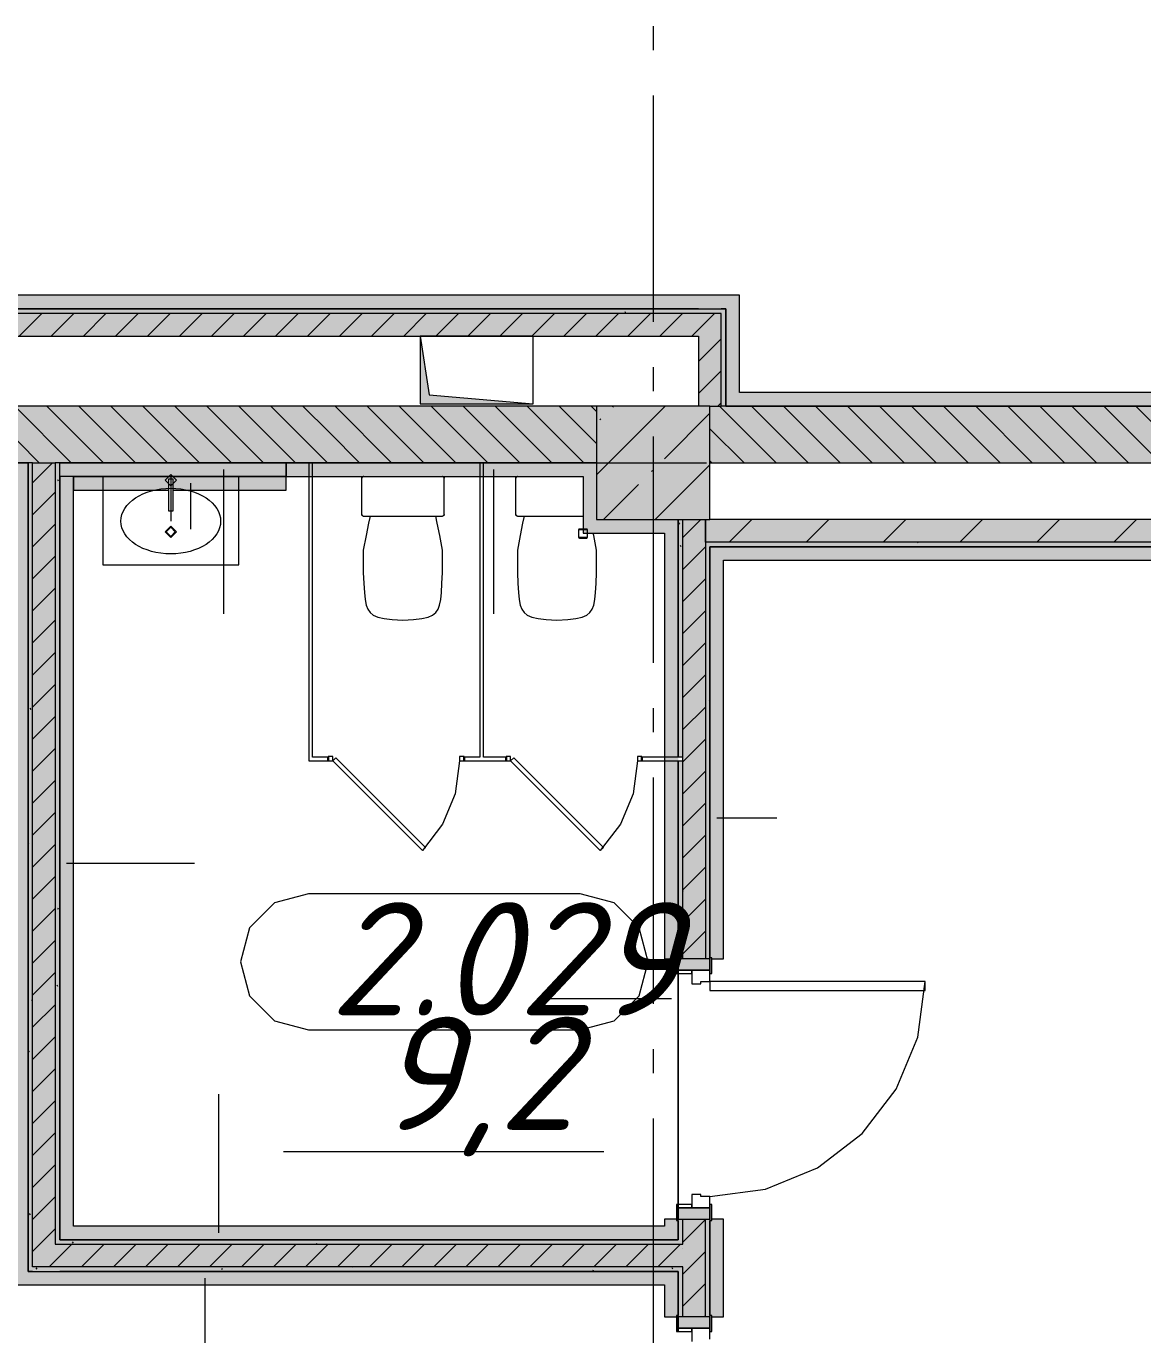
# Model space of a CAD drawing. Header units: millimetres. Extents: x -537608 to 253996, y -217170 to 186033.
# Drawn here: x -285530 to -280600, y -6301 to -522 of the extents above; entities that cross this region are included whole.
import ezdxf

# ---------------------------------------------------------------- set-up
doc = ezdxf.new("R2010")
doc.units = ezdxf.units.MM
doc.layers.add('PDF _Геометрия', color=7, linetype='Continuous')
doc.layers.add('PDF _Текст', color=7, linetype='Continuous')
doc.layers.add('PDF _Сплошная заливка', color=7, linetype='Continuous', true_color=0xffffff)
doc.styles.add('PDF ISOCPEUR Italic', font='isocpeui.ttf')

msp = doc.modelspace()

# ---------------------------------------------------------------- hatches: boundary and pattern name
at = {"layer": 'PDF _Сплошная заливка', "true_color": 0xff7d7d, "transparency": 33554559}
for points in [[(-282561.3521, -1770.6565), (-282441.3529, -1770.6565), (-282441.3529, -1710.6558), (-288471.3541, -1710.6558), (-288471.3541, -1770.6565), (-282873.3109, -1770.6565)], [(-278263.3511, -2200.6575), (-278263.3511, -2140.6568), (-282441.3529, -2140.6568), (-282441.3529, -2200.6575), (-279521.3977, -2200.6575)], [(-279583.3532, -2880.6574), (-279523.3526, -2880.6574), (-279523.3526, -2820.6567), (-282511.3541, -2820.6567), (-282511.3541, -2880.6574), (-281197.3543, -2880.6574)]]:
    msp.add_hatch(color=11, dxfattribs=at).paths.add_polyline_path(points)
at = {"layer": 'PDF _Сплошная заливка', "transparency": 33554559}
for points in [[(-282873.3109, -1790.6575), (-282461.3538, -1790.6575), (-282461.3538, -1770.6565), (-288411.3534, -1770.6565), (-288411.3534, -1790.6575), (-283711.2881, -1790.6575)], [(-282561.3521, -1890.6558), (-282561.3521, -1790.6575), (-288391.3546, -1790.6575), (-288391.3546, -1890.6558), (-282873.3109, -1890.6558)], [(-282511.3541, -2200.6575), (-282461.3538, -2200.6575), (-282461.3538, -1790.6575), (-282561.3521, -1790.6575), (-282561.3521, -2200.6575)], [(-284549.2675, -2450.6564), (-284191.354, -2450.6564), (-284191.354, -2200.6575), (-287911.3535, -2200.6575), (-287911.3535, -2450.6564), (-285381.3543, -2450.6564)], [(-282873.3109, -2700.6575), (-282511.3541, -2700.6575), (-282511.3541, -2200.6575), (-283011.354, -2200.6575), (-283011.354, -2700.6575)], [(-285401.3531, -5900.6582), (-285381.3543, -5900.6582), (-285381.3543, -2450.6564), (-285401.3531, -2450.6564), (-285401.3531, -4017.7553)], [(-277845.4411, -2800.6557), (-276911.3516, -2800.6557), (-276911.3516, -2700.6575), (-282531.3528, -2700.6575), (-282531.3528, -2800.6557), (-279521.3977, -2800.6557)], [(-276911.3516, -2820.6567), (-276911.3516, -2800.6557), (-282511.3541, -2800.6557), (-282511.3541, -2820.6567), (-277845.4411, -2820.6567)], [(-282873.3109, -5900.6582), (-282651.3521, -5900.6582), (-282651.3521, -5880.6573), (-285381.3543, -5880.6573), (-285381.3543, -5900.6582)], [(-282631.3533, -6000.6576), (-282631.3533, -5900.6582), (-285401.3531, -5900.6582), (-285401.3531, -6000.6576), (-282651.3521, -6000.6576)], [(-282873.3109, -6020.658), (-282651.3521, -6020.658), (-282651.3521, -6000.6576), (-285501.3535, -6000.6576), (-285501.3535, -6020.658), (-285381.3543, -6020.658)]]:
    msp.add_hatch(color=256, dxfattribs=at).paths.add_polyline_path(points)
at = {"layer": 'PDF _Сплошная заливка', "true_color": 0xe2e2e2, "transparency": 33554559}
msp.add_hatch(color=254, dxfattribs=at).paths.add_polyline_path([(-283291.0336, -2190.657), (-283751.0338, -2150.6573), (-283791.0336, -1890.6558), (-283791.0336, -2190.657), (-283711.2881, -2190.657)])
at = {"layer": 'PDF _Сплошная заливка', "transparency": 33554559}
h = msp.add_hatch(color=256, dxfattribs=at)
h.paths.add_polyline_path([(-277845.4411, -2450.6564), (-277161.3528, -2450.6564), (-277161.3528, -2200.6575), (-282511.3541, -2200.6575), (-282511.3541, -2450.6564), (-279521.3977, -2450.6564)], flags=0)
h.paths.add_polyline_path([(-283527.3526, -2450.6564), (-283011.354, -2450.6564), (-283011.354, -2200.6575), (-284191.354, -2200.6575), (-284191.354, -2450.6564), (-283711.2881, -2450.6564)], flags=0)
at = {"layer": 'PDF _Сплошная заливка', "true_color": 0x2254ff, "transparency": 33554559}
for points in [[(-285581.353, -2510.6571), (-285521.3545, -2510.6571), (-285521.3545, -2450.6564), (-287734.3548, -2450.6564), (-287734.3548, -2510.6571), (-286225.222, -2510.6571)], [(-283071.3526, -2510.6571), (-283071.3526, -2450.6564), (-284381.3543, -2450.6564), (-284381.3543, -2510.6571), (-283711.2881, -2510.6571)], [(-283071.3526, -2760.656), (-283011.354, -2760.656), (-283011.354, -2450.6564), (-283071.3526, -2450.6564), (-283071.3526, -2700.6575)], [(-285381.3543, -5820.6577), (-285321.3536, -5820.6577), (-285321.3536, -2510.6571), (-285381.3543, -2510.6571), (-285381.3543, -4017.7553)], [(-282711.3528, -2760.656), (-282651.3521, -2760.656), (-282651.3521, -2700.6575), (-283011.354, -2700.6575), (-283011.354, -2760.656), (-282873.3109, -2760.656)], [(-282711.3528, -5880.6573), (-282711.3528, -5820.6577), (-285381.3543, -5820.6577), (-285381.3543, -5880.6573), (-282873.3109, -5880.6573)], [(-282711.3528, -6080.6582), (-282651.3521, -6080.6582), (-282651.3521, -6020.658), (-285521.3545, -6020.658), (-285521.3545, -6080.6582), (-282873.3109, -6080.6582)]]:
    msp.add_hatch(color=160, dxfattribs=at).paths.add_polyline_path(points)
at = {"layer": 'PDF _Сплошная заливка', "true_color": 0x4fd5e3, "transparency": 33554559}
msp.add_hatch(color=133, dxfattribs=at).paths.add_polyline_path([(-284549.2675, -2570.6578), (-284381.3543, -2570.6578), (-284381.3543, -2510.6571), (-285321.3536, -2510.6571), (-285321.3536, -2570.6578), (-284901.3531, -2570.6578), (-284901.3531, -2522.8622), (-284881.3543, -2522.8622), (-284881.3543, -2570.6578), (-284591.3535, -2570.6578)])
at = {"layer": 'PDF _Сплошная заливка', "transparency": 33554559}
h = msp.add_hatch(color=256, dxfattribs=at)
h.paths.add_polyline_path([(-282631.3533, -7950.6578), (-282631.3533, -7520.6585), (-282651.3521, -7520.6585), (-282651.3521, -7950.6578), (-282637.4827, -7950.6578)], flags=0)
h.paths.add_polyline_path([(-282651.3521, -7420.6586), (-282631.3533, -7420.6586), (-282631.3533, -7370.6584), (-282651.3521, -7370.6584), (-282651.3521, -7400.6582)], flags=0)
h.paths.add_polyline_path([(-282631.3533, -6220.6583), (-282631.3533, -6000.6576), (-282651.3521, -6000.6576), (-282651.3521, -6220.6583)], flags=0)
h.paths.add_polyline_path([(-282651.3521, -5900.6582), (-282631.3533, -5900.6582), (-282631.3533, -5790.6574), (-282651.3521, -5790.6574), (-282651.3521, -5880.6573)], flags=0)
h.paths.add_polyline_path([(-282631.3533, -4640.6567), (-282631.3533, -3766.6562), (-282651.3521, -3766.6562), (-282651.3521, -4640.6567)], flags=0)
h.paths.add_polyline_path([(-282651.3521, -3750.6577), (-282631.3533, -3750.6577), (-282631.3533, -2700.6575), (-282651.3521, -2700.6575), (-282651.3521, -2760.656)], flags=0)
h = msp.add_hatch(color=256, dxfattribs=at)
h.paths.add_polyline_path([(-282561.998, -7950.6578), (-282531.3528, -7950.6578), (-282531.3528, -7370.6584), (-282631.3533, -7370.6584), (-282631.3533, -7950.6578)], flags=0)
h.paths.add_polyline_path([(-282631.3533, -6220.6583), (-282531.3528, -6220.6583), (-282531.3528, -5790.6574), (-282631.3533, -5790.6574), (-282631.3533, -6153.7079)], flags=0)
h.paths.add_polyline_path([(-282631.3533, -4640.6567), (-282531.3528, -4640.6567), (-282531.3528, -2700.6575), (-282631.3533, -2700.6575), (-282631.3533, -4017.7553)], flags=0)
at = {"layer": 'PDF _Сплошная заливка', "true_color": 0x2254ff, "transparency": 33554559}
h = msp.add_hatch(color=160, dxfattribs=at)
h.paths.add_polyline_path([(-282711.3528, -5880.6573), (-282651.3521, -5880.6573), (-282651.3521, -5795.6576), (-282659.3525, -5794.657), (-282659.3525, -5790.6574), (-282711.3528, -5790.6574), (-282711.3528, -5820.6577)], flags=0)
h.paths.add_polyline_path([(-282711.3528, -4640.6567), (-282659.3525, -4640.6567), (-282659.3525, -4635.6575), (-282651.3521, -4635.6575), (-282651.3521, -2760.656), (-282711.3528, -2760.656), (-282711.3528, -4017.7553)], flags=0)
at = {"layer": 'PDF _Сплошная заливка', "transparency": 33554559}
h = msp.add_hatch(color=256, dxfattribs=at)
h.paths.add_polyline_path([(-282526.4183, -7950.6578), (-282511.3541, -7950.6578), (-282511.3541, -7370.6584), (-282531.3528, -7370.6584), (-282531.3528, -7950.6578)], flags=0)
h.paths.add_polyline_path([(-282511.3541, -6220.6583), (-282511.3541, -5790.6574), (-282531.3528, -5790.6574), (-282531.3528, -6220.6583)], flags=0)
h.paths.add_polyline_path([(-282511.3541, -4640.6567), (-282511.3541, -2800.6557), (-282531.3528, -2800.6557), (-282531.3528, -4640.6567)], flags=0)
at = {"layer": 'PDF _Сплошная заливка', "true_color": 0xff7d7d, "transparency": 33554559}
h = msp.add_hatch(color=11, dxfattribs=at)
h.paths.add_polyline_path([(-282511.3541, -8140.6588), (-282451.3534, -8140.6588), (-282451.3534, -7370.6584), (-282503.3537, -7370.6584), (-282503.3537, -7375.6581), (-282511.3541, -7375.6581), (-282511.3541, -7950.6578)], flags=0)
h.paths.add_polyline_path([(-282451.3534, -6220.6583), (-282454.3223, -5790.6574), (-282503.3537, -5790.6574), (-282503.3537, -5795.6576), (-282511.3541, -5797.7153), (-282510.6565, -6215.6581), (-282503.3537, -6215.6581), (-282503.3537, -6220.6583)], flags=0)
h.paths.add_polyline_path([(-282451.3534, -4640.6567), (-282451.3534, -2880.6574), (-282511.3541, -2880.6574), (-282511.3541, -4635.6575), (-282503.3537, -4635.6575), (-282503.3537, -4640.6567)], flags=0)
at = {"layer": 'PDF _Сплошная заливка', "true_color": 0x2254ff, "transparency": 33554559}
h = msp.add_hatch(color=160, dxfattribs=at)
h.paths.add_polyline_path([(-282651.3521, -7400.6582), (-282651.3521, -7375.6581), (-282659.3525, -7374.658), (-282659.3525, -7370.6584), (-282711.3528, -7370.6584), (-282711.3528, -7400.6582), (-282659.3525, -7400.6582)], flags=0)
h.paths.add_polyline_path([(-282711.3528, -6220.6583), (-282659.3525, -6220.6583), (-282659.3525, -6215.6581), (-282651.3521, -6215.6581), (-282651.3521, -6080.6582), (-282711.3528, -6080.6582), (-282711.3528, -6153.7079)], flags=0)

# ---------------------------------------------------------------- linework, layer by layer
at = {"layer": 'PDF _Геометрия', "color": 253, "lineweight": 9, "true_color": 0xaaaaaa}
for p, q in [((-282761.353, -522.4102), (-282761.353, -628.2429)), ((-282761.353, -828.2438), (-282761.353, -1828.2438)), ((-283791.0336, -1890.6558), (-283791.0336, -2190.657)), ((-283291.0336, -1890.6558), (-283791.0336, -1890.6558)), ((-283791.0336, -1890.6558), (-283751.0338, -2150.6573)), ((-283291.0336, -2190.657), (-283291.0336, -1890.6558)), ((-282761.353, -2028.2424), (-282761.353, -2134.0774)), ((-283791.0336, -2190.657), (-283291.0336, -2190.657)), ((-283751.0338, -2150.6573), (-283291.0336, -2190.657)), ((-282761.353, -2334.0761), (-282761.353, -3334.076)), ((-285338.2822, -2450.6564), (-285232.4473, -2450.6564)), ((-285032.4486, -2450.6564), (-284032.4486, -2450.6564)), ((-283832.4478, -2450.6564), (-283726.615, -2450.6564)), ((-283526.6142, -2450.6564), (-282526.6142, -2450.6564)), ((-282326.6133, -2450.6564), (-282220.7806, -2450.6564)), ((-282020.7819, -2450.6564), (-281020.7797, -2450.6564)), ((-280820.7811, -2450.6564), (-280714.9461, -2450.6564)), ((-284591.3535, -2510.6571), (-285191.3539, -2510.6571)), ((-285191.3539, -2510.6571), (-285191.3539, -2900.6562)), ((-284916.3527, -2526.8883), (-284891.3526, -2501.8881)), ((-284891.3526, -2551.8884), (-284916.3527, -2526.8883)), ((-284901.3531, -2522.8622), (-284901.3531, -2662.8624)), ((-284881.3543, -2522.8622), (-284901.3531, -2522.8622)), ((-284891.3526, -2501.8881), (-284866.3546, -2526.8883)), ((-284891.3526, -2512.8639), (-284891.3526, -2707.8635)), ((-284866.3546, -2526.8883), (-284891.3526, -2551.8884)), ((-284881.3543, -2662.8624), (-284881.3543, -2522.8622)), ((-284591.3535, -2900.6562), (-284591.3535, -2510.6571)), ((-284048.5119, -2518.0676), (-284048.8542, -2520.6576)), ((-284048.8542, -2520.6576), (-284048.8542, -2676.4604)), ((-284047.5129, -2515.6562), (-284048.5119, -2518.0676)), ((-284048.5119, -2518.0676), (-284047.5129, -2515.6562)), ((-284045.924, -2513.5851), (-284047.5129, -2515.6562)), ((-284047.5129, -2515.6562), (-284045.924, -2513.5851)), ((-284043.8529, -2511.9962), (-284045.924, -2513.5851)), ((-284045.924, -2513.5851), (-284043.8529, -2511.9962)), ((-284041.4415, -2510.9973), (-284043.8529, -2511.9962)), ((-284043.8529, -2511.9962), (-284041.4415, -2510.9973)), ((-284038.8537, -2510.6571), (-284041.4415, -2510.9973)), ((-283691.2657, -2510.9973), (-283693.8535, -2510.6571)), ((-283688.8544, -2511.9962), (-283691.2657, -2510.9973)), ((-283691.2657, -2510.9973), (-283688.8544, -2511.9962)), ((-283686.7832, -2513.5851), (-283688.8544, -2511.9962)), ((-283688.8544, -2511.9962), (-283686.7832, -2513.5851)), ((-283685.1922, -2515.6562), (-283686.7832, -2513.5851)), ((-283686.7832, -2513.5851), (-283685.1922, -2515.6562)), ((-283684.1932, -2518.0676), (-283685.1922, -2515.6562)), ((-283685.1922, -2515.6562), (-283684.1932, -2518.0676)), ((-283683.8531, -2520.6576), (-283684.1932, -2518.0676)), ((-283683.8531, -2676.4604), (-283683.8531, -2520.6576)), ((-283368.5119, -2518.0676), (-283368.8543, -2520.6576)), ((-283368.8543, -2520.6576), (-283368.8543, -2676.4604)), ((-283367.513, -2515.6562), (-283368.5119, -2518.0676)), ((-283368.5119, -2518.0676), (-283367.513, -2515.6562)), ((-283365.9241, -2513.5851), (-283367.513, -2515.6562)), ((-283367.513, -2515.6562), (-283365.9241, -2513.5851)), ((-283363.8529, -2511.9962), (-283365.9241, -2513.5851)), ((-283365.9241, -2513.5851), (-283363.8529, -2511.9962)), ((-283361.4417, -2510.9973), (-283363.8529, -2511.9962)), ((-283363.8529, -2511.9962), (-283361.4417, -2510.9973)), ((-283358.8538, -2510.6571), (-283361.4417, -2510.9973)), ((-284901.3531, -2662.8624), (-284881.3543, -2662.8624)), ((-284048.8542, -2676.4604), (-284048.5119, -2679.0504)), ((-284048.5119, -2679.0504), (-284047.5129, -2681.4618)), ((-284047.5129, -2681.4618), (-284048.5119, -2679.0504)), ((-284047.5129, -2681.4618), (-284045.924, -2683.5329)), ((-284045.924, -2683.5329), (-284047.5129, -2681.4618)), ((-284045.924, -2683.5329), (-284043.8529, -2685.1217)), ((-284043.8529, -2685.1217), (-284045.924, -2683.5329)), ((-284043.8529, -2685.1217), (-284041.4415, -2686.1208)), ((-284041.4415, -2686.1208), (-284043.8529, -2685.1217)), ((-284041.4415, -2686.1208), (-284038.8537, -2686.4609)), ((-284038.8537, -2686.4609), (-283693.8535, -2686.4609)), ((-284011.4445, -2686.4609), (-284017.9808, -2717.0286)), ((-283714.7264, -2717.0286), (-283721.2628, -2686.4609)), ((-283693.8535, -2686.4609), (-283691.2657, -2686.1208)), ((-283691.2657, -2686.1208), (-283688.8544, -2685.1217)), ((-283688.8544, -2685.1217), (-283691.2657, -2686.1208)), ((-283688.8544, -2685.1217), (-283686.7832, -2683.5329)), ((-283686.7832, -2683.5329), (-283688.8544, -2685.1217)), ((-283686.7832, -2683.5329), (-283685.1922, -2681.4618)), ((-283685.1922, -2681.4618), (-283686.7832, -2683.5329)), ((-283685.1922, -2681.4618), (-283684.1932, -2679.0504)), ((-283684.1932, -2679.0504), (-283685.1922, -2681.4618)), ((-283684.1932, -2679.0504), (-283683.8531, -2676.4604)), ((-283368.8543, -2676.4604), (-283368.5119, -2679.0504)), ((-283368.5119, -2679.0504), (-283367.513, -2681.4618)), ((-283367.513, -2681.4618), (-283368.5119, -2679.0504)), ((-283367.513, -2681.4618), (-283365.9241, -2683.5329)), ((-283365.9241, -2683.5329), (-283367.513, -2681.4618)), ((-283365.9241, -2683.5329), (-283363.8529, -2685.1217)), ((-283363.8529, -2685.1217), (-283365.9241, -2683.5329)), ((-283363.8529, -2685.1217), (-283361.4417, -2686.1208)), ((-283361.4417, -2686.1208), (-283363.8529, -2685.1217)), ((-283361.4417, -2686.1208), (-283358.8538, -2686.4609)), ((-283358.8538, -2686.4609), (-283071.3526, -2686.4609)), ((-283331.4424, -2686.4609), (-283337.9809, -2717.0286)), ((-284916.3527, -2755.1595), (-284891.3526, -2730.1594)), ((-284891.3526, -2780.1596), (-284916.3527, -2755.1595)), ((-284911.3535, -2755.1595), (-284891.3526, -2735.1607)), ((-284891.3526, -2775.1605), (-284911.3535, -2755.1595)), ((-284891.3526, -2730.1594), (-284866.3546, -2755.1595)), ((-284891.3526, -2735.1607), (-284871.3538, -2755.1595)), ((-284871.3538, -2755.1595), (-284891.3526, -2775.1605)), ((-284866.3546, -2755.1595), (-284891.3526, -2780.1596)), ((-284028.8511, -2771.832), (-284041.3533, -2836.2807)), ((-284017.9808, -2717.0286), (-284028.8511, -2771.832)), ((-283703.8561, -2771.832), (-283714.7264, -2717.0286)), ((-283691.354, -2836.2807), (-283703.8561, -2771.832)), ((-283348.8512, -2771.832), (-283361.3534, -2836.2807)), ((-283337.9809, -2717.0286), (-283348.8512, -2771.832)), ((-283023.8563, -2771.832), (-283026.0738, -2760.656)), ((-283011.354, -2836.2807), (-283023.8563, -2771.832)), ((-284041.3533, -2836.2807), (-284041.3533, -2934.0873)), ((-283691.354, -2934.0873), (-283691.354, -2836.2807)), ((-283361.3534, -2836.2807), (-283361.3534, -2934.0873)), ((-283011.354, -2934.0873), (-283011.354, -2836.2807)), ((-285191.3539, -2900.6562), (-284591.3535, -2900.6562)), ((-284041.3533, -2934.0873), (-284038.6191, -2983.9045)), ((-283694.0882, -2983.9045), (-283691.354, -2934.0873)), ((-283361.3534, -2934.0873), (-283358.6191, -2983.9045)), ((-283014.0883, -2983.9045), (-283011.354, -2934.0873)), ((-284038.6191, -2983.9045), (-284036.0764, -3023.5253)), ((-283696.6287, -3023.5253), (-283694.0882, -2983.9045)), ((-283358.6191, -2983.9045), (-283356.0765, -3023.5253)), ((-283016.6288, -3023.5253), (-283014.0883, -2983.9045)), ((-284036.0764, -3023.5253), (-284032.9159, -3054.5127)), ((-284032.9159, -3054.5127), (-284028.3214, -3078.4321)), ((-283704.3836, -3078.4321), (-283699.7914, -3054.5127)), ((-283699.7914, -3054.5127), (-283696.6287, -3023.5253)), ((-283356.0765, -3023.5253), (-283352.916, -3054.5127)), ((-283352.916, -3054.5127), (-283348.3216, -3078.4321)), ((-283024.3837, -3078.4321), (-283019.7915, -3054.5127)), ((-283019.7915, -3054.5127), (-283016.6288, -3023.5253)), ((-284028.3214, -3078.4321), (-284021.4858, -3096.8463)), ((-284021.4858, -3096.8463), (-284011.5844, -3111.3077)), ((-284011.5844, -3111.3077), (-283997.4481, -3122.8088)), ((-283735.2592, -3122.8088), (-283721.1228, -3111.3077)), ((-283721.1228, -3111.3077), (-283711.2214, -3096.8463)), ((-283711.2214, -3096.8463), (-283704.3836, -3078.4321)), ((-283348.3216, -3078.4321), (-283341.4859, -3096.8463)), ((-283341.4859, -3096.8463), (-283331.5845, -3111.3077)), ((-283331.5845, -3111.3077), (-283317.4482, -3122.8088)), ((-283055.2592, -3122.8088), (-283041.1208, -3111.3077)), ((-283041.1208, -3111.3077), (-283031.2215, -3096.8463)), ((-283031.2215, -3096.8463), (-283024.3837, -3078.4321)), ((-283997.4481, -3122.8088), (-283977.4794, -3131.6703)), ((-283977.4794, -3131.6703), (-283950.0551, -3138.1679)), ((-283950.0551, -3138.1679), (-283913.5539, -3142.5837)), ((-283913.5539, -3142.5837), (-283866.3525, -3145.193)), ((-283866.3525, -3145.193), (-283819.1533, -3142.5837)), ((-283819.1533, -3142.5837), (-283782.6521, -3138.1679)), ((-283782.6521, -3138.1679), (-283755.2278, -3131.6703)), ((-283755.2278, -3131.6703), (-283735.2592, -3122.8088)), ((-283317.4482, -3122.8088), (-283297.4774, -3131.6703)), ((-283297.4774, -3131.6703), (-283270.0552, -3138.1679)), ((-283270.0552, -3138.1679), (-283233.554, -3142.5837)), ((-283233.554, -3142.5837), (-283186.3527, -3145.193)), ((-283186.3527, -3145.193), (-283139.1534, -3142.5837)), ((-283139.1534, -3142.5837), (-283102.6523, -3138.1679)), ((-283102.6523, -3138.1679), (-283075.2279, -3131.6703)), ((-283075.2279, -3131.6703), (-283055.2592, -3122.8088)), ((-282761.353, -3534.0769), (-282761.353, -3639.9097)), ((-282761.353, -3839.9106), (-282761.353, -4839.9105)), ((-284284.0365, -4353.838), (-284434.0349, -4394.0315)), ((-283084.0356, -4353.838), (-284284.0365, -4353.838)), ((-282934.035, -4394.0315), (-283084.0356, -4353.838)), ((-282631.3533, -4340.6576), (-282631.3533, -4341.6566)), ((-284434.0349, -4394.0315), (-284543.8443, -4503.8387)), ((-282824.2279, -4503.8387), (-282934.035, -4394.0315)), ((-284543.8443, -4503.8387), (-284584.0356, -4653.8392)), ((-282784.0365, -4653.8392), (-282824.2279, -4503.8387)), ((-284584.0356, -4653.8392), (-284543.8443, -4803.8389)), ((-282824.2279, -4803.8389), (-282784.0365, -4653.8392)), ((-284543.8443, -4803.8389), (-284434.0349, -4913.6476)), ((-282934.035, -4913.6476), (-282824.2279, -4803.8389)), ((-284434.0349, -4913.6476), (-284284.0365, -4953.8395)), ((-284284.0365, -4953.8395), (-283084.0356, -4953.8395)), ((-283084.0356, -4953.8395), (-282934.035, -4913.6476)), ((-282761.353, -5039.9114), (-282761.353, -5145.7441)), ((-282761.353, -5345.7439), (-282761.353, -6345.745)), ((-284393.075, -5491.8741), (-282980.1621, -5491.8741)), ((-282631.3533, -5920.6581), (-282631.3533, -5921.6587))]:
    msp.add_line(p, q, dxfattribs=at)
at = {"layer": 'PDF _Геометрия', "lineweight": 9}
for p, q in [((-282441.3529, -1710.6558), (-288471.3541, -1710.6558)), ((-282381.3522, -1710.6558), (-282441.3529, -1710.6558)), ((-282381.3522, -2140.6568), (-282381.3522, -1710.6558)), ((-282561.3521, -1770.6565), (-288411.3534, -1770.6565)), ((-288411.3534, -1770.6565), (-282561.3521, -1770.6565)), ((-282561.3521, -1790.6575), (-288391.3546, -1790.6575)), ((-285560.3057, -1890.6558), (-285460.3053, -1790.6575)), ((-285418.8824, -1890.6558), (-285318.8841, -1790.6575)), ((-285277.4613, -1890.6558), (-285177.4609, -1790.6575)), ((-285136.0402, -1890.6558), (-285036.0397, -1790.6575)), ((-284994.6191, -1890.6558), (-284894.6186, -1790.6575)), ((-284853.1979, -1890.6558), (-284753.1975, -1790.6575)), ((-284711.7768, -1890.6558), (-284611.7764, -1790.6575)), ((-284570.3557, -1890.6558), (-284470.3553, -1790.6575)), ((-284428.9346, -1890.6558), (-284328.9341, -1790.6575)), ((-284287.5113, -1890.6558), (-284187.513, -1790.6575)), ((-284146.0902, -1890.6558), (-284046.0898, -1790.6575)), ((-284004.6691, -1890.6558), (-283904.6687, -1790.6575)), ((-283863.248, -1890.6558), (-283763.2475, -1790.6575)), ((-283721.8269, -1890.6558), (-283621.8264, -1790.6575)), ((-283580.4058, -1890.6558), (-283480.4053, -1790.6575)), ((-283438.9846, -1890.6558), (-283338.9842, -1790.6575)), ((-283297.5635, -1890.6558), (-283197.5631, -1790.6575)), ((-283156.1403, -1890.6558), (-283056.142, -1790.6575)), ((-283014.7191, -1890.6558), (-282914.7187, -1790.6575)), ((-282873.298, -1890.6558), (-282773.2976, -1790.6575)), ((-282731.8769, -1890.6558), (-282631.8765, -1790.6575)), ((-282561.3521, -1770.6565), (-282461.3538, -1770.6565)), ((-282561.3521, -1861.5543), (-282490.4553, -1790.6575)), ((-282461.3538, -1790.6575), (-282561.3521, -1790.6575)), ((-282461.3538, -1770.6565), (-282441.3529, -1770.6565)), ((-282441.3529, -1770.6565), (-282461.3538, -1770.6565)), ((-282461.3538, -2200.6575), (-282461.3538, -1790.6575)), ((-282441.3529, -1770.6565), (-282441.3529, -2200.6575)), ((-282441.3529, -2140.6568), (-282441.3529, -1770.6565)), ((-288291.3542, -1890.6558), (-282561.3521, -1890.6558)), ((-282590.4558, -1890.6558), (-282561.3521, -1861.5543)), ((-282561.3521, -1890.6558), (-282561.3521, -2200.6575)), ((-282561.3521, -2002.9754), (-282461.3538, -1902.975)), ((-282561.3521, -2144.3965), (-282461.3538, -2044.3961)), ((-282476.192, -2200.6575), (-282461.3538, -2185.8193)), ((-282441.3529, -2200.6575), (-282441.3529, -2140.6568)), ((-278263.3511, -2140.6568), (-282381.3522, -2140.6568)), ((-284191.354, -2200.6575), (-287911.3535, -2200.6575)), ((-285472.0066, -2450.6564), (-285722.0055, -2200.6575)), ((-285330.5855, -2450.6564), (-285580.5844, -2200.6575)), ((-285189.1643, -2450.6564), (-285439.1633, -2200.6575)), ((-285047.7432, -2450.6564), (-285297.7421, -2200.6575)), ((-284906.3199, -2450.6564), (-285156.321, -2200.6575)), ((-284764.8988, -2450.6564), (-285014.8999, -2200.6575)), ((-284623.4777, -2450.6564), (-284873.4788, -2200.6575)), ((-284482.0566, -2450.6564), (-284732.0577, -2200.6575)), ((-284340.6355, -2450.6564), (-284590.6344, -2200.6575)), ((-284199.2143, -2450.6564), (-284449.2133, -2200.6575)), ((-284191.354, -2317.0958), (-284307.7922, -2200.6575)), ((-283011.354, -2200.6575), (-284191.354, -2200.6575)), ((-283916.3721, -2450.6564), (-284166.3711, -2200.6575)), ((-283774.9488, -2450.6564), (-284024.95, -2200.6575)), ((-283633.5277, -2450.6564), (-283883.5288, -2200.6575)), ((-283492.1066, -2450.6564), (-283742.1077, -2200.6575)), ((-283350.6855, -2450.6564), (-283600.6866, -2200.6575)), ((-283209.2644, -2450.6564), (-283459.2633, -2200.6575)), ((-283067.8433, -2450.6564), (-283317.8422, -2200.6575)), ((-283011.354, -2365.7245), (-283176.4211, -2200.6575)), ((-283011.354, -2224.3034), (-283035, -2200.6575)), ((-283011.354, -2503.0959), (-282708.9135, -2200.6575)), ((-282511.3541, -2200.6575), (-283011.354, -2200.6575)), ((-283011.354, -2200.6575), (-283011.354, -2700.6575)), ((-282940.5218, -2204.1647), (-282937.0125, -2200.6575)), ((-282712.4228, -2432.2637), (-282511.3541, -2231.195)), ((-282511.3541, -2700.6575), (-282511.3541, -2200.6575)), ((-282511.3541, -2200.6575), (-282461.3538, -2200.6575)), ((-282219.3144, -2450.6564), (-282469.3155, -2200.6575)), ((-282441.3529, -2200.6575), (-282461.3538, -2200.6575)), ((-282441.3529, -2200.6575), (-278263.3511, -2200.6575)), ((-278263.3511, -2200.6575), (-282441.3529, -2200.6575)), ((-282077.8933, -2450.6564), (-282327.8922, -2200.6575)), ((-281936.4722, -2450.6564), (-282186.4711, -2200.6575)), ((-281795.0511, -2450.6564), (-282045.0499, -2200.6575)), ((-281653.6278, -2450.6564), (-281903.6288, -2200.6575)), ((-281512.2067, -2450.6564), (-281762.2077, -2200.6575)), ((-281370.7856, -2450.6564), (-281620.7866, -2200.6575)), ((-281229.3645, -2450.6564), (-281479.3655, -2200.6575)), ((-281087.9433, -2450.6564), (-281337.9444, -2200.6575)), ((-280946.5222, -2450.6564), (-281196.5211, -2200.6575)), ((-280805.1011, -2450.6564), (-281055.1, -2200.6575)), ((-280663.68, -2450.6564), (-280913.6789, -2200.6575)), ((-280522.2567, -2450.6564), (-280772.2577, -2200.6575)), ((-280380.8356, -2450.6564), (-280630.8366, -2200.6575)), ((-282997.5471, -2261.19), (-282992.8042, -2256.4492)), ((-282360.7355, -2450.6564), (-282511.3541, -2300.04)), ((-284057.7932, -2450.6564), (-284191.354, -2317.0958)), ((-287734.3548, -2450.6564), (-285521.3545, -2450.6564)), ((-285521.3545, -2450.6564), (-287734.3548, -2450.6564)), ((-285521.3545, -2450.6564), (-285521.3545, -2510.6571)), ((-285521.3545, -2510.6571), (-285521.3545, -2450.6564)), ((-285501.3535, -2450.6564), (-285521.3545, -2450.6564)), ((-285501.3535, -2538.8134), (-285413.1987, -2450.6564)), ((-285501.3535, -2450.6564), (-285401.3531, -2450.6564)), ((-285501.3535, -6000.6576), (-285501.3535, -2450.6564)), ((-285401.3531, -2450.6564), (-285401.3531, -5900.6582)), ((-285381.3543, -2450.6564), (-285401.3531, -2450.6564)), ((-284381.3543, -2450.6564), (-285381.3543, -2450.6564)), ((-285381.3543, -2510.6571), (-285381.3543, -2450.6564)), ((-285381.3543, -2450.6564), (-284381.3543, -2450.6564)), ((-285381.3543, -2510.6571), (-285381.3543, -2450.6564)), ((-284659.1112, -2480.6557), (-284659.1112, -3116.8064)), ((-284381.3543, -2510.6571), (-284381.3543, -2450.6564)), ((-284381.3543, -2450.6564), (-284281.3539, -2450.6564)), ((-283071.3526, -2450.6564), (-284381.3543, -2450.6564)), ((-284381.3543, -2450.6564), (-284381.3543, -2510.6571)), ((-284265.3531, -2450.6564), (-284281.3539, -2450.6564)), ((-284281.3539, -2450.6564), (-284281.3539, -3750.6577)), ((-284265.3531, -3750.6577), (-284265.3531, -2450.6564)), ((-284265.3531, -2450.6564), (-284191.354, -2450.6564)), ((-284191.354, -2450.6564), (-283527.3526, -2450.6564)), ((-283511.354, -2450.6564), (-283527.3526, -2450.6564)), ((-283527.3526, -2450.6564), (-283527.3526, -3750.6577)), ((-283511.354, -3750.6577), (-283511.354, -2450.6564)), ((-283511.354, -2450.6564), (-283011.354, -2450.6564)), ((-283466.3831, -2480.6557), (-283466.3831, -3116.8064)), ((-283011.354, -2450.6564), (-283071.3526, -2450.6564)), ((-282769.4481, -2489.2891), (-282764.7073, -2484.5461)), ((-282752.7175, -2700.6575), (-282511.3541, -2459.2919)), ((-282502.1566, -2450.6564), (-282511.3541, -2441.4612)), ((-282511.3541, -2450.6564), (-277161.3528, -2450.6564)), ((-285521.3545, -6020.658), (-285521.3545, -2510.6571)), ((-285521.3545, -2510.6571), (-285521.3545, -6020.658)), ((-285321.3536, -2510.6571), (-285381.3543, -2510.6571)), ((-285381.3543, -2510.6571), (-285381.3543, -5820.6577)), ((-285381.3543, -5820.6577), (-285381.3543, -2510.6571)), ((-285321.3536, -2510.6571), (-285191.3539, -2510.6571)), ((-285191.3539, -2510.6571), (-285321.3536, -2510.6571)), ((-285321.3536, -2510.6571), (-285321.3536, -2570.6578)), ((-285321.3536, -2570.6578), (-285321.3536, -2510.6571)), ((-285191.3539, -2510.6571), (-284591.3535, -2510.6571)), ((-284591.3535, -2510.6571), (-285191.3539, -2510.6571)), ((-284805.0019, -2540.6563), (-284805.0019, -2742.9932)), ((-284381.3543, -2510.6571), (-284591.3535, -2510.6571)), ((-284591.3535, -2510.6571), (-284381.3543, -2510.6571)), ((-284381.3543, -2570.6578), (-284381.3543, -2510.6571)), ((-284381.3543, -2510.6571), (-283071.3526, -2510.6571)), ((-283071.3526, -2510.6571), (-283071.3526, -2760.656)), ((-285501.3535, -2680.2346), (-285401.3531, -2580.2341)), ((-285321.3536, -2570.6578), (-285191.3539, -2570.6578)), ((-285321.3536, -5820.6577), (-285321.3536, -2570.6578)), ((-285191.3539, -2570.6578), (-284901.3531, -2570.6578)), ((-284881.3543, -2570.6578), (-284591.3535, -2570.6578)), ((-284591.3535, -2570.6578), (-284381.3543, -2570.6578)), ((-282980.8165, -2700.6575), (-282826.4734, -2546.3144)), ((-283011.354, -2700.6575), (-282511.3541, -2700.6575)), ((-282651.3521, -2760.656), (-282651.3521, -2700.6575)), ((-282651.3521, -2700.6575), (-282651.3521, -2760.656)), ((-282631.3533, -2780.0821), (-282551.9265, -2700.6575)), ((-282631.3533, -3750.6577), (-282631.3533, -2700.6575)), ((-282531.3528, -2800.6557), (-282531.3528, -2700.6575)), ((-282531.3528, -2700.6575), (-282531.3528, -2800.6557)), ((-277161.3528, -2700.6575), (-282511.3541, -2700.6575)), ((-282425.6536, -2800.6557), (-282325.6531, -2700.6575)), ((-282086.2424, -2800.6557), (-281986.242, -2700.6575)), ((-281746.8314, -2800.6557), (-281646.8309, -2700.6575)), ((-281407.4202, -2800.6557), (-281307.4198, -2700.6575)), ((-281068.007, -2800.6557), (-280968.0087, -2700.6575)), ((-280728.5958, -2800.6557), (-280628.5955, -2700.6575)), ((-285501.3535, -2821.6557), (-285401.3531, -2721.6552)), ((-283090.1823, -2743.9426), (-283091.3536, -2746.7716)), ((-283091.3536, -2746.7716), (-283091.3536, -2778.771)), ((-283087.3534, -2742.7715), (-283090.1823, -2743.9426)), ((-283089.3535, -2746.7716), (-283088.7678, -2745.3571)), ((-283089.3535, -2778.771), (-283089.3535, -2746.7716)), ((-283088.7678, -2745.3571), (-283087.3534, -2744.7715)), ((-283055.354, -2742.7715), (-283087.3534, -2742.7715)), ((-283087.3534, -2744.7715), (-283055.354, -2744.7715)), ((-283071.3526, -2760.656), (-283011.354, -2760.656)), ((-283052.525, -2743.9426), (-283055.354, -2742.7715)), ((-283055.354, -2744.7715), (-283053.9395, -2745.3571)), ((-283053.9395, -2745.3571), (-283053.3539, -2746.7716)), ((-283053.3539, -2746.7716), (-283053.3539, -2778.771)), ((-283051.3538, -2746.7716), (-283052.525, -2743.9426)), ((-283051.3538, -2778.771), (-283051.3538, -2746.7716)), ((-283011.354, -2760.656), (-282711.3528, -2760.656)), ((-282711.3528, -2760.656), (-282711.3528, -4640.6567)), ((-282651.3521, -3750.6577), (-282651.3521, -2760.656)), ((-282651.3521, -2760.656), (-282651.3521, -3750.6577)), ((-283091.3536, -2778.771), (-283090.1823, -2781.5999)), ((-283090.1823, -2781.5999), (-283087.3534, -2782.7712)), ((-283088.7678, -2780.1855), (-283089.3535, -2778.771)), ((-283087.3534, -2780.7711), (-283088.7678, -2780.1855)), ((-283055.354, -2780.7711), (-283087.3534, -2780.7711)), ((-283087.3534, -2782.7712), (-283055.354, -2782.7712)), ((-283053.9395, -2780.1855), (-283055.354, -2780.7711)), ((-283055.354, -2782.7712), (-283052.525, -2781.5999)), ((-283053.3539, -2778.771), (-283053.9395, -2780.1855)), ((-283052.525, -2781.5999), (-283051.3538, -2778.771)), ((-282631.3533, -2921.5032), (-282531.3528, -2821.5049)), ((-282511.3541, -2800.6557), (-282531.3528, -2800.6557)), ((-282531.3528, -2800.6557), (-282531.3528, -4640.6567)), ((-276911.3516, -2800.6557), (-282511.3541, -2800.6557)), ((-282511.3541, -2880.6574), (-282511.3541, -2820.6567)), ((-282511.3541, -2820.6567), (-282511.3541, -2880.6574)), ((-279523.3526, -2820.6567), (-282511.3541, -2820.6567)), ((-282511.3541, -2820.6567), (-279523.3526, -2820.6567)), ((-285501.3535, -2963.0768), (-285401.3531, -2863.0763)), ((-282511.3541, -4635.6575), (-282511.3541, -2880.6574)), ((-282511.3541, -2880.6574), (-282511.3541, -4635.6575)), ((-282451.3534, -4640.6567), (-282451.3534, -2880.6574)), ((-282451.3534, -2880.6574), (-279583.3532, -2880.6574)), ((-285501.3535, -3104.4979), (-285401.3531, -3004.4975)), ((-282631.3533, -3062.9244), (-282531.3528, -2962.9261)), ((-282631.3533, -3204.3476), (-282531.3528, -3104.3472)), ((-285501.3535, -3245.919), (-285401.3531, -3145.9186)), ((-285501.3535, -3387.3401), (-285401.3531, -3287.3418)), ((-282631.3533, -3345.7687), (-282531.3528, -3245.7683)), ((-282631.3533, -3487.1899), (-282531.3528, -3387.1894)), ((-285501.3535, -3528.7634), (-285401.3531, -3428.763)), ((-285501.3535, -3670.1845), (-285401.3531, -3570.1841)), ((-282631.3533, -3628.611), (-282531.3528, -3528.6105)), ((-282631.3533, -3770.0321), (-282531.3528, -3670.0316)), ((-285501.3535, -3811.6056), (-285401.3531, -3711.6052)), ((-284281.3539, -3750.6577), (-284281.3539, -3766.6562)), ((-284196.3531, -3750.6577), (-284265.3531, -3750.6577)), ((-284176.3543, -3746.6575), (-284196.3531, -3746.6575)), ((-284176.3543, -3766.6562), (-284176.3543, -3746.6575)), ((-284162.2116, -3752.5157), (-284176.3543, -3766.6562)), ((-283766.2316, -4148.4957), (-284162.2116, -3752.5157)), ((-283596.3527, -3746.6575), (-283616.3537, -3746.6575)), ((-283616.3537, -3746.6575), (-283616.3537, -3766.6562)), ((-283527.3526, -3750.6577), (-283596.3527, -3750.6577)), ((-283411.3536, -3750.6577), (-283511.354, -3750.6577)), ((-283391.3526, -3746.6575), (-283411.3536, -3746.6575)), ((-283391.3526, -3766.6562), (-283391.3526, -3746.6575)), ((-283377.2121, -3752.5157), (-283391.3526, -3766.6562)), ((-282981.2321, -4148.4957), (-283377.2121, -3752.5157)), ((-282811.3532, -3746.6575), (-282831.3542, -3746.6575)), ((-282831.3542, -3746.6575), (-282831.3542, -3766.6562)), ((-282651.3521, -3750.6577), (-282811.3532, -3750.6577)), ((-282631.3533, -3750.6577), (-282651.3521, -3750.6577)), ((-282631.3533, -3766.6562), (-282631.3533, -3750.6577)), ((-282631.3533, -3766.6562), (-282631.3533, -3750.6577)), ((-284281.3539, -3766.6562), (-284196.3531, -3766.6562)), ((-284196.3531, -3766.6562), (-284176.3543, -3766.6562)), ((-284176.3543, -3766.6562), (-283780.3743, -4162.6362)), ((-283616.3537, -3766.6562), (-283635.4353, -3911.5953)), ((-283616.3537, -3766.6562), (-283596.3527, -3766.6562)), ((-283596.3527, -3766.6562), (-283411.3536, -3766.6562)), ((-283411.3536, -3766.6562), (-283391.3526, -3766.6562)), ((-283391.3526, -3766.6562), (-282995.3726, -4162.6362)), ((-282831.3542, -3766.6562), (-282850.4358, -3911.5953)), ((-282831.3542, -3766.6562), (-282811.3532, -3766.6562)), ((-282811.3532, -3766.6562), (-282651.3521, -3766.6562)), ((-282651.3521, -3766.6562), (-282651.3521, -4635.6575)), ((-282651.3521, -4635.6575), (-282651.3521, -3766.6562)), ((-282651.3521, -3766.6562), (-282631.3533, -3766.6562)), ((-282631.3533, -4640.6567), (-282631.3533, -3766.6562)), ((-282631.3533, -3911.4532), (-282531.3528, -3811.4528)), ((-285501.3535, -3953.0267), (-285401.3531, -3853.0263)), ((-283635.4353, -3911.5953), (-283691.3798, -4046.6566)), ((-282850.4358, -3911.5953), (-282906.3782, -4046.6566)), ((-282631.3533, -4052.8743), (-282531.3528, -3952.876)), ((-285501.3535, -4094.4479), (-285401.3531, -3994.4475)), ((-282481.3526, -4017.764), (-282215.2023, -4017.764)), ((-283691.3798, -4046.6566), (-283780.3743, -4162.6362)), ((-282906.3782, -4046.6566), (-282995.3726, -4162.6362)), ((-282631.3533, -4194.2954), (-282531.3528, -4094.2972)), ((-285501.3535, -4235.869), (-285401.3531, -4135.8686)), ((-283780.3743, -4162.6362), (-283766.2316, -4148.4957)), ((-282995.3726, -4162.6362), (-282981.2321, -4148.4957)), ((-285351.3529, -4217.6335), (-284787.0786, -4217.6335)), ((-282631.3533, -4335.7187), (-282531.3528, -4235.7183)), ((-285501.3535, -4377.2901), (-285401.3531, -4277.2897)), ((-282631.3533, -4477.1398), (-282531.3528, -4377.1394)), ((-285501.3535, -4518.7112), (-285401.3531, -4418.713)), ((-285501.3535, -4660.1345), (-285401.3531, -4560.1341)), ((-282631.3533, -4618.5609), (-282531.3528, -4518.5605)), ((-282711.3528, -4640.6567), (-282659.3525, -4640.6567)), ((-282651.3521, -4635.6575), (-282659.3525, -4635.6575)), ((-282659.3525, -4635.6575), (-282659.3525, -4705.6577)), ((-282651.3521, -4705.6577), (-282651.3521, -4635.6575)), ((-282511.3541, -4640.6567), (-282651.3521, -4640.6567)), ((-282651.3521, -4640.6567), (-282651.3521, -4690.658)), ((-282503.3537, -4635.6575), (-282511.3541, -4635.6575)), ((-282511.3541, -4635.6575), (-282511.3541, -4705.6577)), ((-282511.3541, -4690.658), (-282511.3541, -4640.6567)), ((-282503.3537, -4705.6577), (-282503.3537, -4635.6575)), ((-282503.3537, -4640.6567), (-282451.3534, -4640.6567)), ((-285501.3535, -4801.5556), (-285401.3531, -4701.5552)), ((-282659.3525, -4705.6577), (-282651.3521, -4705.6577)), ((-282651.3521, -4690.658), (-282511.3541, -4690.658)), ((-282591.3536, -4690.658), (-282651.3521, -4690.658)), ((-282651.3521, -4690.658), (-282651.3521, -4705.6577)), ((-282651.3521, -4705.6577), (-282591.3536, -4705.6577)), ((-282511.3541, -4690.658), (-282591.3536, -4690.658)), ((-282591.3536, -4690.658), (-282591.3536, -4750.6576)), ((-282591.3536, -4705.6577), (-282591.3536, -4690.658)), ((-282511.3541, -4690.658), (-282512.3531, -4690.658)), ((-282512.3531, -4690.658), (-282512.3531, -4705.6577)), ((-282512.3531, -4705.6577), (-282511.3541, -4705.6577)), ((-282511.3541, -4740.6572), (-282511.3541, -4690.658)), ((-282511.3541, -4705.6577), (-282511.3541, -4690.658)), ((-282511.3541, -4705.6577), (-282503.3537, -4705.6577)), ((-282591.3536, -4750.6576), (-282551.3538, -4750.6576)), ((-282551.3538, -4750.6576), (-282551.3538, -4740.6572)), ((-282551.3538, -4740.6572), (-282511.3541, -4740.6572)), ((-281561.3522, -4740.6572), (-282511.3541, -4740.6572)), ((-282511.3541, -4740.6572), (-282511.3541, -4780.658)), ((-282511.3541, -4780.658), (-281561.3522, -4780.658)), ((-281593.724, -4986.5353), (-281561.3522, -4740.6572)), ((-281561.3522, -4780.658), (-281561.3522, -4740.6572)), ((-285501.3535, -4942.9767), (-285401.3531, -4842.9764)), ((-282681.3535, -4817.719), (-283270.1456, -4817.719)), ((-285501.3535, -5084.3984), (-285401.3531, -4984.3969)), ((-281688.6283, -5215.6586), (-281593.724, -4986.5353)), ((-285501.3535, -5225.819), (-285401.3531, -5125.8196)), ((-284678.9508, -5850.658), (-284678.9508, -5238.6549)), ((-281839.6021, -5412.4091), (-281688.6283, -5215.6586)), ((-285501.3535, -5367.2412), (-285401.3531, -5267.2407)), ((-285501.3535, -5508.6617), (-285401.3531, -5408.6613)), ((-282036.352, -5563.3818), (-281839.6021, -5412.4091)), ((-285501.3535, -5650.0834), (-285401.3531, -5550.083)), ((-282265.4759, -5658.2872), (-282036.352, -5563.3818)), ((-282511.3541, -5690.658), (-282265.4759, -5658.2872)), ((-285501.3535, -5791.5045), (-285401.3531, -5691.5057)), ((-282551.3538, -5680.6575), (-282591.3536, -5680.6575)), ((-282591.3536, -5680.6575), (-282591.3536, -5740.6582)), ((-282551.3538, -5690.658), (-282551.3538, -5680.6575)), ((-282511.3541, -5690.658), (-282551.3538, -5690.658)), ((-282511.3541, -5740.6582), (-282511.3541, -5690.658)), ((-282659.3525, -5725.6575), (-282659.3525, -5795.6576)), ((-282651.3521, -5725.6575), (-282659.3525, -5725.6575)), ((-282651.3521, -5725.6575), (-282651.3521, -5740.6582)), ((-282591.3536, -5725.6575), (-282651.3521, -5725.6575)), ((-282651.3521, -5795.6576), (-282651.3521, -5725.6575)), ((-282651.3521, -5740.6582), (-282651.3521, -5790.6574)), ((-282511.3541, -5740.6582), (-282651.3521, -5740.6582)), ((-282651.3521, -5740.6582), (-282591.3536, -5740.6582)), ((-282591.3536, -5740.6582), (-282591.3536, -5725.6575)), ((-282591.3536, -5740.6582), (-282511.3541, -5740.6582)), ((-282512.3531, -5725.6575), (-282512.3531, -5740.6582)), ((-282511.3541, -5725.6575), (-282512.3531, -5725.6575)), ((-282512.3531, -5740.6582), (-282511.3541, -5740.6582)), ((-282511.3541, -5740.6582), (-282511.3541, -5725.6575)), ((-282511.3541, -5725.6575), (-282511.3541, -5795.6576)), ((-282503.3537, -5725.6575), (-282511.3541, -5725.6575)), ((-282511.3541, -5790.6574), (-282511.3541, -5740.6582)), ((-282503.3537, -5795.6576), (-282503.3537, -5725.6575)), ((-285501.3535, -5932.9262), (-285401.3531, -5832.9258)), ((-285381.3543, -5820.6577), (-285381.3543, -5880.6573)), ((-285381.3543, -5880.6573), (-285381.3543, -5820.6577)), ((-282711.3528, -5820.6577), (-285321.3536, -5820.6577)), ((-282659.3525, -5790.6574), (-282711.3528, -5790.6574)), ((-282711.3528, -5790.6574), (-282711.3528, -5820.6577)), ((-282659.3525, -5795.6576), (-282651.3521, -5795.6576)), ((-282651.3521, -5790.6574), (-282511.3541, -5790.6574)), ((-282651.3521, -5880.6573), (-282651.3521, -5797.7153)), ((-282651.3521, -5797.7153), (-282651.3521, -5880.6573)), ((-282631.3533, -5900.6582), (-282631.3533, -5790.6574)), ((-282631.3533, -5891.3532), (-282531.3528, -5791.3544)), ((-282531.3528, -6220.6583), (-282531.3528, -5790.6574)), ((-282511.3541, -5795.6576), (-282503.3537, -5795.6576)), ((-282511.3541, -6215.6581), (-282511.3541, -5797.7153)), ((-282511.3541, -5797.7153), (-282511.3541, -6215.6581)), ((-282451.3534, -5790.6574), (-282503.3537, -5790.6574)), ((-282451.3534, -6220.6583), (-282451.3534, -5790.6574)), ((-285381.3543, -5880.6573), (-282711.3528, -5880.6573)), ((-282711.3528, -5880.6573), (-285381.3543, -5880.6573)), ((-282711.3528, -5880.6573), (-282651.3521, -5880.6573)), ((-282651.3521, -5880.6573), (-282711.3528, -5880.6573)), ((-285401.3531, -5974.3474), (-285327.6639, -5900.6582)), ((-285401.3531, -5900.6582), (-285381.3543, -5900.6582)), ((-285381.3543, -5900.6582), (-282651.3521, -5900.6582)), ((-285286.2432, -6000.6576), (-285186.2428, -5900.6582)), ((-285144.8221, -6000.6576), (-285044.8216, -5900.6582)), ((-285003.3988, -6000.6576), (-284903.4005, -5900.6582)), ((-284861.9777, -6000.6576), (-284761.9794, -5900.6582)), ((-284720.5566, -6000.6576), (-284620.5561, -5900.6582)), ((-284579.1355, -6000.6576), (-284479.135, -5900.6582)), ((-284437.7144, -6000.6576), (-284337.7139, -5900.6582)), ((-284296.2932, -6000.6576), (-284196.2928, -5900.6582)), ((-284154.8721, -6000.6576), (-284054.8717, -5900.6582)), ((-284013.451, -6000.6576), (-283913.4506, -5900.6582)), ((-283872.0278, -6000.6576), (-283772.0295, -5900.6582)), ((-283730.6066, -6000.6576), (-283630.6083, -5900.6582)), ((-283589.1855, -6000.6576), (-283489.1851, -5900.6582)), ((-283447.7644, -6000.6576), (-283347.764, -5900.6582)), ((-283306.3433, -6000.6576), (-283206.3428, -5900.6582)), ((-283164.9222, -6000.6576), (-283064.9217, -5900.6582)), ((-283023.5011, -6000.6576), (-282923.5006, -5900.6582)), ((-282882.0799, -6000.6576), (-282782.0795, -5900.6582)), ((-282740.6567, -6000.6576), (-282640.6584, -5900.6582)), ((-282651.3521, -5900.6582), (-282631.3533, -5900.6582)), ((-282631.3533, -6032.7743), (-282531.3528, -5932.7749)), ((-285401.3531, -6000.6576), (-285501.3535, -6000.6576)), ((-285427.6643, -6000.6576), (-285401.3531, -5974.3474)), ((-285381.3543, -6000.6576), (-285401.3531, -6000.6576)), ((-282651.3521, -6000.6576), (-285381.3543, -6000.6576)), ((-282631.3533, -6000.6576), (-282651.3521, -6000.6576)), ((-282631.3533, -6220.6583), (-282631.3533, -6000.6576)), ((-285501.3535, -6020.658), (-285521.3545, -6020.658)), ((-285521.3545, -6020.658), (-285501.3535, -6020.658)), ((-285501.3535, -6020.658), (-285401.3531, -6020.658)), ((-285401.3531, -6020.658), (-285381.3543, -6020.658)), ((-282651.3521, -6020.658), (-285381.3543, -6020.658)), ((-285381.3543, -6020.658), (-282651.3521, -6020.658)), ((-284741.1582, -6050.6578), (-284741.1582, -6387.2798)), ((-282651.3521, -6020.658), (-282651.3521, -6080.6582)), ((-282651.3521, -6080.6582), (-282651.3521, -6020.658)), ((-285581.353, -6080.6582), (-285521.3545, -6080.6582)), ((-285521.3545, -6080.6582), (-282711.3528, -6080.6582)), ((-282711.3528, -6080.6582), (-282711.3528, -6220.6583)), ((-282651.3521, -6080.6582), (-282651.3521, -6215.6581)), ((-282651.3521, -6215.6581), (-282651.3521, -6080.6582)), ((-282631.3533, -6174.1965), (-282531.3528, -6074.196)), ((-282711.3528, -6220.6583), (-282659.3525, -6220.6583)), ((-282651.3521, -6215.6581), (-282659.3525, -6215.6581)), ((-282659.3525, -6215.6581), (-282659.3525, -6285.6582)), ((-282651.3521, -6285.6582), (-282651.3521, -6215.6581)), ((-282511.3541, -6220.6583), (-282651.3521, -6220.6583)), ((-282651.3521, -6220.6583), (-282651.3521, -6270.6574)), ((-282536.3929, -6220.6583), (-282531.3528, -6215.6171)), ((-282503.3537, -6215.6581), (-282511.3541, -6215.6581)), ((-282511.3541, -6215.6581), (-282511.3541, -6285.6582)), ((-282511.3541, -6270.6574), (-282511.3541, -6220.6583)), ((-282503.3537, -6285.6582), (-282503.3537, -6215.6581)), ((-282503.3537, -6220.6583), (-282451.3534, -6220.6583)), ((-282659.3525, -6285.6582), (-282651.3521, -6285.6582)), ((-282651.3521, -6270.6574), (-282511.3541, -6270.6574)), ((-282591.3536, -6270.6574), (-282651.3521, -6270.6574)), ((-282651.3521, -6270.6574), (-282651.3521, -6285.6582)), ((-282651.3521, -6285.6582), (-282591.3536, -6285.6582)), ((-282511.3541, -6270.6574), (-282591.3536, -6270.6574)), ((-282591.3536, -6270.6574), (-282591.3536, -6330.6587)), ((-282591.3536, -6285.6582), (-282591.3536, -6270.6574)), ((-282511.3541, -6270.6574), (-282512.3531, -6270.6574)), ((-282512.3531, -6270.6574), (-282512.3531, -6285.6582)), ((-282512.3531, -6285.6582), (-282511.3541, -6285.6582)), ((-282511.3541, -6320.6577), (-282511.3541, -6270.6574)), ((-282511.3541, -6285.6582), (-282511.3541, -6270.6574)), ((-282511.3541, -6285.6582), (-282503.3537, -6285.6582))]:
    msp.add_line(p, q, dxfattribs=at)
at = {"layer": 'PDF _Геометрия', "color": 8, "lineweight": 9, "true_color": 0x787878}
for p, q in [((-282882.3576, -1789.3722), (-282885.712, -1783.5635)), ((-285386.8637, -2531.4417), (-285390.2158, -2525.6352)), ((-282645.9309, -2715.7088), (-282649.2831, -2721.5175)), ((-282638.3224, -2821.6535), (-282641.6767, -2815.847)), ((-281592.4301, -2804.3933), (-281594.5873, -2800.6557)), ((-280773.3127, -2800.7462), (-280773.3643, -2800.6557)), ((-282511.3541, -3498.6135), (-282514.1422, -3503.4468)), ((-285508.3937, -3540.1482), (-285511.7458, -3534.3417)), ((-285518.3575, -4132.4885), (-285521.3545, -4127.2998)), ((-285388.1533, -4417.3781), (-285391.5076, -4423.1868)), ((-285389.5333, -4762.0182), (-285392.8855, -4756.2112)), ((-285503.3665, -4820.1324), (-285506.7186, -4825.9394)), ((-285516.9775, -5046.9085), (-285520.3296, -5052.7161)), ((-285511.0633, -5770.7247), (-285514.4155, -5764.9161)), ((-285520.6246, -5866.0258), (-285521.3545, -5867.2885)), ((-285321.4742, -5895.9002), (-285324.8263, -5890.0937)), ((-284732.1395, -5900.6582), (-284732.4861, -5900.0576)), ((-284247.9551, -5896.897), (-284250.1253, -5900.6582)), ((-283428.8378, -5900.5442), (-283428.9024, -5900.6582)), ((-285483.4366, -6004.8139), (-285486.7888, -6010.6215)), ((-284664.3192, -6008.461), (-284667.6714, -6014.268)), ((-284085.9926, -6003.8181), (-284087.8162, -6000.6576)), ((-282674.5329, -6010.1349), (-282677.8873, -6004.3278)), ((-283026.0846, -6015.7563), (-283028.9157, -6020.658))]:
    msp.add_line(p, q, dxfattribs=at)
at = {"layer": 'PDF _Геометрия', "lineweight": 30}
for p, q in [((-284196.3531, -3746.6575), (-284196.3531, -3766.6562)), ((-283596.3527, -3766.6562), (-283596.3527, -3746.6575)), ((-283411.3536, -3746.6575), (-283411.3536, -3766.6562)), ((-282811.3532, -3766.6562), (-282811.3532, -3746.6575))]:
    msp.add_line(p, q, dxfattribs=at)
at = {"layer": 'PDF _Геометрия', "color": 9, "lineweight": 9, "true_color": 0xc0c0c0}
for p, q in [((-282651.3521, -4705.6577), (-282651.3521, -5725.6575)), ((-282651.3521, -5725.6575), (-282651.3521, -4705.6577))]:
    msp.add_line(p, q, dxfattribs=at)
at = {"layer": 'PDF _Геометрия', "color": 253, "lineweight": 9, "true_color": 0xaaaaaa}
msp.add_ellipse((-284891.3537, -2707.8635), major_axis=(219.9739, 0), ratio=0.659085262, start_param=3.141592227, end_param=9.424777534, dxfattribs=at)
at = {"layer": 'PDF _Сплошная заливка', "color": 11, "lineweight": 35, "true_color": 0xff7d7d, "transparency": 33554559}
msp.add_solid([(-282381.3522, -2140.6568), (-282381.3522, -1710.6558), (-282441.3529, -2140.6568), (-282441.3529, -1710.6558)], dxfattribs=at)
at = {"layer": 'PDF _Сплошная заливка', "lineweight": 35, "transparency": 33554559}
for points in [[(-282441.3529, -2200.6575), (-282441.3529, -1770.6565), (-282461.3538, -2200.6575), (-282461.3538, -1770.6565)], [(-285501.3535, -6020.658), (-285501.3535, -2450.6564), (-285521.3545, -6020.658), (-285521.3545, -2450.6564)], [(-285401.3531, -6000.6576), (-285401.3531, -2450.6564), (-285501.3535, -6000.6576), (-285501.3535, -2450.6564)]]:
    msp.add_solid(points, dxfattribs=at)
at = {"layer": 'PDF _Сплошная заливка', "color": 151, "lineweight": 35, "true_color": 0x60b5fb, "transparency": 33554559}
msp.add_solid([(-285381.3543, -2510.6571), (-284381.3543, -2510.6571), (-285381.3543, -2450.6564), (-284381.3543, -2450.6564)], dxfattribs=at)
at = {"layer": 'PDF _Сплошная заливка', "color": 160, "lineweight": 35, "true_color": 0x2254ff, "transparency": 33554559}
msp.add_solid([(-285521.3545, -6080.6582), (-285521.3545, -2510.6571), (-285581.353, -6080.6582), (-285581.353, -2510.6571)], dxfattribs=at)
at = {"layer": 'PDF _Сплошная заливка', "color": 7, "lineweight": 35, "true_color": 0xf4f4f4, "transparency": 33554559}
for points in [[(-282511.3541, -4690.658), (-282511.3541, -4640.6567), (-282651.3521, -4690.658), (-282651.3521, -4640.6567)], [(-282651.3521, -5790.6574), (-282511.3541, -5790.6574), (-282651.3521, -5740.6582), (-282511.3541, -5740.6582)], [(-282511.3541, -6270.6574), (-282511.3541, -6220.6583), (-282651.3521, -6270.6574), (-282651.3521, -6220.6583)]]:
    msp.add_solid(points, dxfattribs=at)

# ---------------------------------------------------------------- texts
at = {"layer": 'PDF _Текст', "char_height": 500, "attachment_point": 4, "style": 'PDF ISOCPEUR Italic'}
for s, insert in [('2.029', (-284191.3668, -4640.5491)), ('9,2', (-283986.3668, -5204.4994))]:
    msp.add_mtext(s, dxfattribs=dict(at, insert=insert))

doc.saveas('drawing.dxf')
